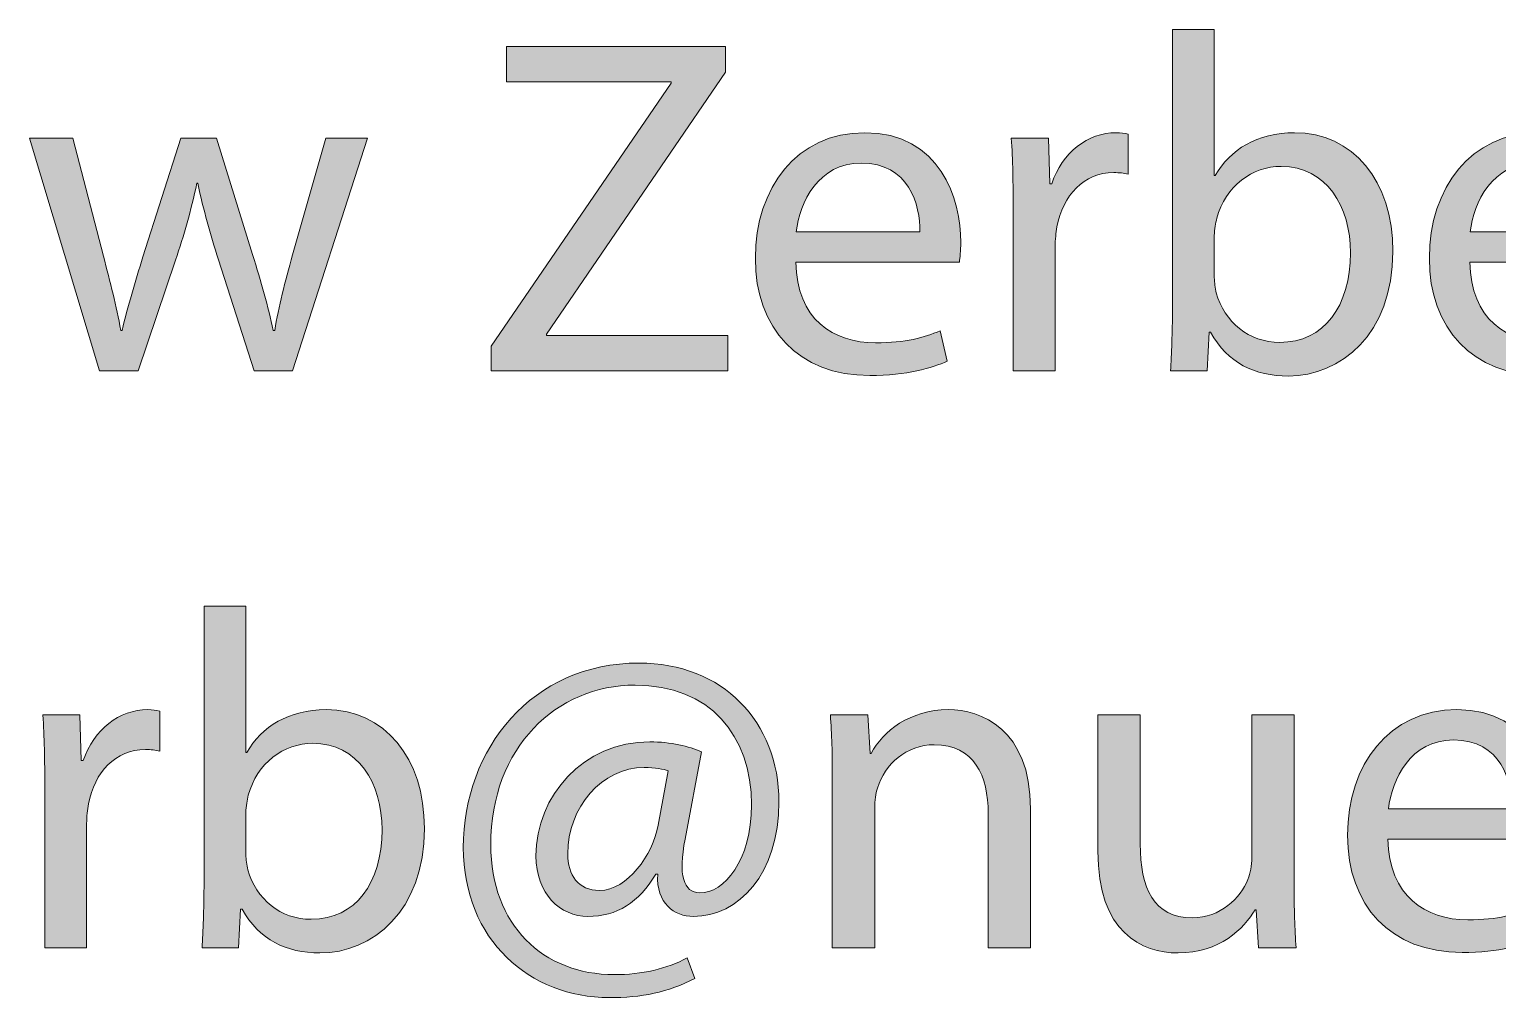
# Model space of a CAD drawing. Header units: inches. Extents: x -4.7 to 7.3, y 13.1 to 25.1.
# Drawn here: x 0.798 to 1.349, y 14.723 to 15.087 of the extents above; entities that cross this region are included whole.
import ezdxf

# ---------------------------------------------------------------- set-up
doc = ezdxf.new("R2010")
doc.units = ezdxf.units.IN
doc.header["$MEASUREMENT"] = 0
doc.layers.add('Score', color=7, linetype='Continuous')

# ---------------------------------------------------------------- blocks, each defined once
blk = doc.blocks.new('block 33')
at = {"layer": 'Score'}
h = blk.add_hatch(color=250, dxfattribs=at)
h.dxf.hatch_style = 2
edge = h.paths.add_edge_path()
edge.add_spline(control_points=[(1.22645, 14.95833), (1.22681, 14.96429), (1.22718, 14.97314), (1.22718, 14.9809), (1.22718, 14.9809), (1.22718, 15.08653), (1.22718, 15.08653), (1.22718, 15.08653), (1.24289, 15.08653), (1.24289, 15.08653), (1.24289, 15.08653), (1.24289, 15.03164), (1.24289, 15.03164), (1.24289, 15.03164), (1.24325, 15.03164), (1.24325, 15.03164), (1.24885, 15.0414), (1.25896, 15.04772), (1.27304, 15.04772), (1.2947, 15.04772), (1.31005, 15.02965), (1.30988, 15.00312), (1.30988, 14.97187), (1.2902, 14.95635), (1.27069, 14.95635), (1.25805, 14.95635), (1.24795, 14.96122), (1.24144, 14.97278), (1.24144, 14.97278), (1.2409, 14.97278), (1.2409, 14.97278), (1.2409, 14.97278), (1.24018, 14.95833), (1.24018, 14.95833), (1.24018, 14.95833), (1.22645, 14.95833), (1.22645, 14.95833)], knot_values=[0, 0, 0, 0, 1, 1, 1, 2, 2, 2, 3, 3, 3, 4, 4, 4, 5, 5, 5, 6, 6, 6, 7, 7, 7, 8, 8, 8, 9, 9, 9, 10, 10, 10, 11, 11, 11, 12, 12, 12, 12], degree=3, periodic=1)
edge = h.paths.add_edge_path()
edge.add_spline(control_points=[(1.24289, 14.99337), (1.24289, 14.99137), (1.24325, 14.98939), (1.2436, 14.98759), (1.24668, 14.97658), (1.25589, 14.96898), (1.26744, 14.96898), (1.28405, 14.96898), (1.29399, 14.98253), (1.29399, 15.00258), (1.29399, 15.02009), (1.28496, 15.03507), (1.26799, 15.03507), (1.25715, 15.03507), (1.24704, 15.02767), (1.24379, 15.01557), (1.24343, 15.01377), (1.24289, 15.0116), (1.24289, 15.00907), (1.24289, 15.00907), (1.24289, 14.99337), (1.24289, 14.99337)], knot_values=[0, 0, 0, 0, 1, 1, 1, 2, 2, 2, 3, 3, 3, 4, 4, 4, 5, 5, 5, 6, 6, 6, 7, 7, 7, 7], degree=3, periodic=1)
h = blk.add_hatch(color=250, dxfattribs=at)
h.dxf.hatch_style = 2
h.paths.add_polyline_path([(0.97152, 14.96754), (1.03904, 15.06631), (1.03904, 15.06685), (0.97729, 15.06685), (0.97729, 15.08004), (1.05945, 15.08004), (1.05945, 15.07046), (0.99228, 14.97206), (0.99228, 14.97152), (1.06035, 14.97152), (1.06035, 14.95833), (0.97152, 14.95833)])
h = blk.add_hatch(color=250, dxfattribs=at)
h.dxf.hatch_style = 2
edge = h.paths.add_edge_path()
edge.add_spline(control_points=[(0.81443, 15.04572), (0.81443, 15.04572), (0.82599, 15.0013), (0.82599, 15.0013), (0.82851, 14.99156), (0.83086, 14.98253), (0.83249, 14.9735), (0.83249, 14.9735), (0.83303, 14.9735), (0.83303, 14.9735), (0.83502, 14.98235), (0.8379, 14.99174), (0.84079, 15.00113), (0.84079, 15.00113), (0.85506, 15.04572), (0.85506, 15.04572), (0.85506, 15.04572), (0.86841, 15.04572), (0.86841, 15.04572), (0.86841, 15.04572), (0.88196, 15.00203), (0.88196, 15.00203), (0.88521, 14.99156), (0.88774, 14.98235), (0.88972, 14.9735), (0.88972, 14.9735), (0.89027, 14.9735), (0.89027, 14.9735), (0.89171, 14.98235), (0.89406, 14.99156), (0.89695, 15.00184), (0.89695, 15.00184), (0.9094, 15.04572), (0.9094, 15.04572), (0.9094, 15.04572), (0.92512, 15.04572), (0.92512, 15.04572), (0.92512, 15.04572), (0.89695, 14.95833), (0.89695, 14.95833), (0.89695, 14.95833), (0.8825, 14.95833), (0.8825, 14.95833), (0.8825, 14.95833), (0.86914, 15.00004), (0.86914, 15.00004), (0.86607, 15.00979), (0.86355, 15.01846), (0.86138, 15.02875), (0.86138, 15.02875), (0.86102, 15.02875), (0.86102, 15.02875), (0.85885, 15.01828), (0.85614, 15.00925), (0.85307, 14.99986), (0.85307, 14.99986), (0.83898, 14.95833), (0.83898, 14.95833), (0.83898, 14.95833), (0.82454, 14.95833), (0.82454, 14.95833), (0.82454, 14.95833), (0.79818, 15.04572), (0.79818, 15.04572), (0.79818, 15.04572), (0.81443, 15.04572), (0.81443, 15.04572)], knot_values=[0, 0, 0, 0, 1, 1, 1, 2, 2, 2, 3, 3, 3, 4, 4, 4, 5, 5, 5, 6, 6, 6, 7, 7, 7, 8, 8, 8, 9, 9, 9, 10, 10, 10, 11, 11, 11, 12, 12, 12, 13, 13, 13, 14, 14, 14, 15, 15, 15, 16, 16, 16, 17, 17, 17, 18, 18, 18, 19, 19, 19, 20, 20, 20, 21, 21, 21, 22, 22, 22, 22], degree=3, periodic=1)
h = blk.add_hatch(color=250, dxfattribs=at)
h.dxf.hatch_style = 2
edge = h.paths.add_edge_path()
edge.add_spline(control_points=[(1.0858, 14.99915), (1.08616, 14.97765), (1.09989, 14.9688), (1.11578, 14.9688), (1.12715, 14.9688), (1.13401, 14.9708), (1.13997, 14.97332), (1.13997, 14.97332), (1.14268, 14.96194), (1.14268, 14.96194), (1.13708, 14.95942), (1.12752, 14.95653), (1.11361, 14.95653), (1.0867, 14.95653), (1.07064, 14.97423), (1.07064, 15.00058), (1.07064, 15.02695), (1.08616, 15.04772), (1.11163, 15.04772), (1.14015, 15.04772), (1.14774, 15.02261), (1.14774, 15.00654), (1.14774, 15.0033), (1.14737, 15.00076), (1.1472, 14.99915), (1.1472, 14.99915), (1.0858, 14.99915), (1.0858, 14.99915)], knot_values=[0, 0, 0, 0, 1, 1, 1, 2, 2, 2, 3, 3, 3, 4, 4, 4, 5, 5, 5, 6, 6, 6, 7, 7, 7, 8, 8, 8, 9, 9, 9, 9], degree=3, periodic=1)
edge = h.paths.add_edge_path()
edge.add_spline(control_points=[(1.13239, 15.01051), (1.13257, 15.02063), (1.12823, 15.03634), (1.11036, 15.03634), (1.09429, 15.03634), (1.08725, 15.02153), (1.08598, 15.01051), (1.08598, 15.01051), (1.13239, 15.01051), (1.13239, 15.01051)], knot_values=[0, 0, 0, 0, 1, 1, 1, 2, 2, 2, 3, 3, 3, 3], degree=3, periodic=1)
h = blk.add_hatch(color=250, dxfattribs=at)
h.dxf.hatch_style = 2
edge = h.paths.add_edge_path()
edge.add_spline(control_points=[(1.16742, 15.01846), (1.16742, 15.02875), (1.16724, 15.0376), (1.16669, 15.04572), (1.16669, 15.04572), (1.1806, 15.04572), (1.1806, 15.04572), (1.1806, 15.04572), (1.18114, 15.02858), (1.18114, 15.02858), (1.18114, 15.02858), (1.18186, 15.02858), (1.18186, 15.02858), (1.18583, 15.04031), (1.1954, 15.04772), (1.20605, 15.04772), (1.20787, 15.04772), (1.20913, 15.04753), (1.21057, 15.04717), (1.21057, 15.04717), (1.21057, 15.03219), (1.21057, 15.03219), (1.20894, 15.03254), (1.20732, 15.03273), (1.20515, 15.03273), (1.19396, 15.03273), (1.18601, 15.02424), (1.18384, 15.01232), (1.18349, 15.01016), (1.18313, 15.00762), (1.18313, 15.00492), (1.18313, 15.00492), (1.18313, 14.95833), (1.18313, 14.95833), (1.18313, 14.95833), (1.16742, 14.95833), (1.16742, 14.95833), (1.16742, 14.95833), (1.16742, 15.01846), (1.16742, 15.01846)], knot_values=[0, 0, 0, 0, 1, 1, 1, 2, 2, 2, 3, 3, 3, 4, 4, 4, 5, 5, 5, 6, 6, 6, 7, 7, 7, 8, 8, 8, 9, 9, 9, 10, 10, 10, 11, 11, 11, 12, 12, 12, 13, 13, 13, 13], degree=3, periodic=1)
h = blk.add_hatch(color=250, dxfattribs=at)
h.dxf.hatch_style = 2
edge = h.paths.add_edge_path()
edge.add_spline(control_points=[(1.33876, 14.99915), (1.33912, 14.97765), (1.35284, 14.9688), (1.36873, 14.9688), (1.38011, 14.9688), (1.38697, 14.9708), (1.39293, 14.97332), (1.39293, 14.97332), (1.39564, 14.96194), (1.39564, 14.96194), (1.39004, 14.95942), (1.38047, 14.95653), (1.36657, 14.95653), (1.33966, 14.95653), (1.32359, 14.97423), (1.32359, 15.00058), (1.32359, 15.02695), (1.33912, 15.04772), (1.36458, 15.04772), (1.39311, 15.04772), (1.4007, 15.02261), (1.4007, 15.00654), (1.4007, 15.0033), (1.40033, 15.00076), (1.40015, 14.99915), (1.40015, 14.99915), (1.33876, 14.99915), (1.33876, 14.99915)], knot_values=[0, 0, 0, 0, 1, 1, 1, 2, 2, 2, 3, 3, 3, 4, 4, 4, 5, 5, 5, 6, 6, 6, 7, 7, 7, 8, 8, 8, 9, 9, 9, 9], degree=3, periodic=1)
edge = h.paths.add_edge_path()
edge.add_spline(control_points=[(1.38534, 15.01051), (1.38553, 15.02063), (1.38119, 15.03634), (1.36332, 15.03634), (1.34725, 15.03634), (1.3402, 15.02153), (1.33894, 15.01051), (1.33894, 15.01051), (1.38534, 15.01051), (1.38534, 15.01051)], knot_values=[0, 0, 0, 0, 1, 1, 1, 2, 2, 2, 3, 3, 3, 3], degree=3, periodic=1)
h = blk.add_hatch(color=250, dxfattribs=at)
h.dxf.hatch_style = 2
edge = h.paths.add_edge_path()
edge.add_spline(control_points=[(0.863, 14.74167), (0.86336, 14.74763), (0.86372, 14.75648), (0.86372, 14.76424), (0.86372, 14.76424), (0.86372, 14.86987), (0.86372, 14.86987), (0.86372, 14.86987), (0.87943, 14.86987), (0.87943, 14.86987), (0.87943, 14.86987), (0.87943, 14.81498), (0.87943, 14.81498), (0.87943, 14.81498), (0.87979, 14.81498), (0.87979, 14.81498), (0.88539, 14.82473), (0.8955, 14.83105), (0.90958, 14.83105), (0.93125, 14.83105), (0.94659, 14.81299), (0.94642, 14.78646), (0.94642, 14.75521), (0.92674, 14.73969), (0.90723, 14.73969), (0.89459, 14.73969), (0.88449, 14.74456), (0.87798, 14.75612), (0.87798, 14.75612), (0.87744, 14.75612), (0.87744, 14.75612), (0.87744, 14.75612), (0.87672, 14.74167), (0.87672, 14.74167), (0.87672, 14.74167), (0.863, 14.74167), (0.863, 14.74167)], knot_values=[0, 0, 0, 0, 1, 1, 1, 2, 2, 2, 3, 3, 3, 4, 4, 4, 5, 5, 5, 6, 6, 6, 7, 7, 7, 8, 8, 8, 9, 9, 9, 10, 10, 10, 11, 11, 11, 12, 12, 12, 12], degree=3, periodic=1)
edge = h.paths.add_edge_path()
edge.add_spline(control_points=[(0.87943, 14.77671), (0.87943, 14.77471), (0.87979, 14.77273), (0.88015, 14.77093), (0.88322, 14.75991), (0.89243, 14.75232), (0.90398, 14.75232), (0.92059, 14.75232), (0.93053, 14.76587), (0.93053, 14.78592), (0.93053, 14.80343), (0.9215, 14.81841), (0.90453, 14.81841), (0.89369, 14.81841), (0.88358, 14.81101), (0.88033, 14.79891), (0.87997, 14.79711), (0.87943, 14.79494), (0.87943, 14.79241), (0.87943, 14.79241), (0.87943, 14.77671), (0.87943, 14.77671)], knot_values=[0, 0, 0, 0, 1, 1, 1, 2, 2, 2, 3, 3, 3, 4, 4, 4, 5, 5, 5, 6, 6, 6, 7, 7, 7, 7], degree=3, periodic=1)
h = blk.add_hatch(color=250, dxfattribs=at)
h.dxf.hatch_style = 2
edge = h.paths.add_edge_path()
edge.add_spline(control_points=[(1.04789, 14.73012), (1.03796, 14.72488), (1.02785, 14.7229), (1.01575, 14.7229), (0.98614, 14.7229), (0.96104, 14.74456), (0.96104, 14.77923), (0.96104, 14.81642), (0.98686, 14.84856), (1.02694, 14.84856), (1.05836, 14.84856), (1.07949, 14.82654), (1.07949, 14.79639), (1.07949, 14.7693), (1.06432, 14.7534), (1.04735, 14.7534), (1.04013, 14.7534), (1.03344, 14.75829), (1.03398, 14.7693), (1.03398, 14.7693), (1.03326, 14.7693), (1.03326, 14.7693), (1.02694, 14.75864), (1.01864, 14.7534), (1.00781, 14.7534), (0.99733, 14.7534), (0.9883, 14.7619), (0.9883, 14.77616), (0.9883, 14.79854), (1.006, 14.81896), (1.03109, 14.81896), (1.03886, 14.81896), (1.04572, 14.81733), (1.05042, 14.81516), (1.05042, 14.81516), (1.04428, 14.78248), (1.04428, 14.78248), (1.04157, 14.76876), (1.04374, 14.76244), (1.0497, 14.76226), (1.05891, 14.76207), (1.06919, 14.77436), (1.06919, 14.7953), (1.06919, 14.82148), (1.05349, 14.84026), (1.0255, 14.84026), (0.99607, 14.84026), (0.97133, 14.81696), (0.97133, 14.78031), (0.97133, 14.75016), (0.99101, 14.73155), (1.01773, 14.73155), (1.02803, 14.73155), (1.0376, 14.73372), (1.045, 14.73787), (1.045, 14.73787), (1.04789, 14.73012), (1.04789, 14.73012)], knot_values=[0, 0, 0, 0, 1, 1, 1, 2, 2, 2, 3, 3, 3, 4, 4, 4, 5, 5, 5, 6, 6, 6, 7, 7, 7, 8, 8, 8, 9, 9, 9, 10, 10, 10, 11, 11, 11, 12, 12, 12, 13, 13, 13, 14, 14, 14, 15, 15, 15, 16, 16, 16, 17, 17, 17, 18, 18, 18, 19, 19, 19, 19], degree=3, periodic=1)
edge = h.paths.add_edge_path()
edge.add_spline(control_points=[(1.03796, 14.80812), (1.03615, 14.80866), (1.03308, 14.80938), (1.02893, 14.80938), (1.01304, 14.80938), (1.00022, 14.79439), (1.00022, 14.77688), (1.00022, 14.76893), (1.00419, 14.76316), (1.01214, 14.76316), (1.02261, 14.76316), (1.03218, 14.77652), (1.03417, 14.78772), (1.03417, 14.78772), (1.03796, 14.80812), (1.03796, 14.80812)], knot_values=[0, 0, 0, 0, 1, 1, 1, 2, 2, 2, 3, 3, 3, 4, 4, 4, 5, 5, 5, 5], degree=3, periodic=1)
h = blk.add_hatch(color=250, dxfattribs=at)
h.dxf.hatch_style = 2
edge = h.paths.add_edge_path()
edge.add_spline(control_points=[(0.80396, 14.8018), (0.80396, 14.81209), (0.80378, 14.82094), (0.80324, 14.82906), (0.80324, 14.82906), (0.81714, 14.82906), (0.81714, 14.82906), (0.81714, 14.82906), (0.81768, 14.81192), (0.81768, 14.81192), (0.81768, 14.81192), (0.81841, 14.81192), (0.81841, 14.81192), (0.82237, 14.82365), (0.83194, 14.83105), (0.8426, 14.83105), (0.84441, 14.83105), (0.84567, 14.83086), (0.84711, 14.83051), (0.84711, 14.83051), (0.84711, 14.81552), (0.84711, 14.81552), (0.84549, 14.81588), (0.84387, 14.81607), (0.8417, 14.81607), (0.83051, 14.81607), (0.82256, 14.80758), (0.82039, 14.79565), (0.82003, 14.7935), (0.81967, 14.79096), (0.81967, 14.78826), (0.81967, 14.78826), (0.81967, 14.74167), (0.81967, 14.74167), (0.81967, 14.74167), (0.80396, 14.74167), (0.80396, 14.74167), (0.80396, 14.74167), (0.80396, 14.8018), (0.80396, 14.8018)], knot_values=[0, 0, 0, 0, 1, 1, 1, 2, 2, 2, 3, 3, 3, 4, 4, 4, 5, 5, 5, 6, 6, 6, 7, 7, 7, 8, 8, 8, 9, 9, 9, 10, 10, 10, 11, 11, 11, 12, 12, 12, 13, 13, 13, 13], degree=3, periodic=1)
h = blk.add_hatch(color=250, dxfattribs=at)
h.dxf.hatch_style = 2
edge = h.paths.add_edge_path()
edge.add_spline(control_points=[(1.09953, 14.80541), (1.09953, 14.81444), (1.09934, 14.82185), (1.0988, 14.82906), (1.0988, 14.82906), (1.11289, 14.82906), (1.11289, 14.82906), (1.11289, 14.82906), (1.11379, 14.81462), (1.11379, 14.81462), (1.11379, 14.81462), (1.11415, 14.81462), (1.11415, 14.81462), (1.11848, 14.82293), (1.12859, 14.83105), (1.14304, 14.83105), (1.15514, 14.83105), (1.17392, 14.82383), (1.17392, 14.79385), (1.17392, 14.79385), (1.17392, 14.74167), (1.17392, 14.74167), (1.17392, 14.74167), (1.15803, 14.74167), (1.15803, 14.74167), (1.15803, 14.74167), (1.15803, 14.79205), (1.15803, 14.79205), (1.15803, 14.80614), (1.15279, 14.81787), (1.1378, 14.81787), (1.12733, 14.81787), (1.11921, 14.81047), (1.1165, 14.80162), (1.11578, 14.79963), (1.11542, 14.79693), (1.11542, 14.79422), (1.11542, 14.79422), (1.11542, 14.74167), (1.11542, 14.74167), (1.11542, 14.74167), (1.09953, 14.74167), (1.09953, 14.74167), (1.09953, 14.74167), (1.09953, 14.80541), (1.09953, 14.80541)], knot_values=[0, 0, 0, 0, 1, 1, 1, 2, 2, 2, 3, 3, 3, 4, 4, 4, 5, 5, 5, 6, 6, 6, 7, 7, 7, 8, 8, 8, 9, 9, 9, 10, 10, 10, 11, 11, 11, 12, 12, 12, 13, 13, 13, 14, 14, 14, 15, 15, 15, 15], degree=3, periodic=1)
h = blk.add_hatch(color=250, dxfattribs=at)
h.dxf.hatch_style = 2
edge = h.paths.add_edge_path()
edge.add_spline(control_points=[(1.27286, 14.7655), (1.27286, 14.75648), (1.27304, 14.74854), (1.27358, 14.74167), (1.27358, 14.74167), (1.2595, 14.74167), (1.2595, 14.74167), (1.2595, 14.74167), (1.25859, 14.75594), (1.25859, 14.75594), (1.25859, 14.75594), (1.25823, 14.75594), (1.25823, 14.75594), (1.25408, 14.74889), (1.24487, 14.73969), (1.22934, 14.73969), (1.21562, 14.73969), (1.19919, 14.74727), (1.19919, 14.77797), (1.19919, 14.77797), (1.19919, 14.82906), (1.19919, 14.82906), (1.19919, 14.82906), (1.21508, 14.82906), (1.21508, 14.82906), (1.21508, 14.82906), (1.21508, 14.78068), (1.21508, 14.78068), (1.21508, 14.76407), (1.22013, 14.75286), (1.23458, 14.75286), (1.24523, 14.75286), (1.25264, 14.76027), (1.25553, 14.76731), (1.25643, 14.76965), (1.25697, 14.77254), (1.25697, 14.77543), (1.25697, 14.77543), (1.25697, 14.82906), (1.25697, 14.82906), (1.25697, 14.82906), (1.27286, 14.82906), (1.27286, 14.82906), (1.27286, 14.82906), (1.27286, 14.7655), (1.27286, 14.7655)], knot_values=[0, 0, 0, 0, 1, 1, 1, 2, 2, 2, 3, 3, 3, 4, 4, 4, 5, 5, 5, 6, 6, 6, 7, 7, 7, 8, 8, 8, 9, 9, 9, 10, 10, 10, 11, 11, 11, 12, 12, 12, 13, 13, 13, 14, 14, 14, 15, 15, 15, 15], degree=3, periodic=1)
h = blk.add_hatch(color=250, dxfattribs=at)
h.dxf.hatch_style = 2
edge = h.paths.add_edge_path()
edge.add_spline(control_points=[(1.30806, 14.78248), (1.30842, 14.76099), (1.32215, 14.75214), (1.33804, 14.75214), (1.34941, 14.75214), (1.35628, 14.75414), (1.36224, 14.75666), (1.36224, 14.75666), (1.36494, 14.74528), (1.36494, 14.74528), (1.35935, 14.74276), (1.34978, 14.73987), (1.33588, 14.73987), (1.30897, 14.73987), (1.2929, 14.75757), (1.2929, 14.78392), (1.2929, 14.81029), (1.30842, 14.83105), (1.33389, 14.83105), (1.36241, 14.83105), (1.37, 14.80595), (1.37, 14.78988), (1.37, 14.78663), (1.36964, 14.7841), (1.36946, 14.78248), (1.36946, 14.78248), (1.30806, 14.78248), (1.30806, 14.78248)], knot_values=[0, 0, 0, 0, 1, 1, 1, 2, 2, 2, 3, 3, 3, 4, 4, 4, 5, 5, 5, 6, 6, 6, 7, 7, 7, 8, 8, 8, 9, 9, 9, 9], degree=3, periodic=1)
edge = h.paths.add_edge_path()
edge.add_spline(control_points=[(1.35465, 14.79385), (1.35483, 14.80397), (1.3505, 14.81968), (1.33262, 14.81968), (1.31656, 14.81968), (1.30951, 14.80486), (1.30825, 14.79385), (1.30825, 14.79385), (1.35465, 14.79385), (1.35465, 14.79385)], knot_values=[0, 0, 0, 0, 1, 1, 1, 2, 2, 2, 3, 3, 3, 3], degree=3, periodic=1)
at = {"layer": 'Score', "lineweight": 0}
blk.add_lwpolyline([(0.97152, 14.96754), (1.03904, 15.06631), (1.03904, 15.06685), (0.97729, 15.06685), (0.97729, 15.08004), (1.05945, 15.08004), (1.05945, 15.07046), (0.99228, 14.97206), (0.99228, 14.97152), (1.06035, 14.97152), (1.06035, 14.95833), (0.97152, 14.95833), (0.97152, 14.96754)], dxfattribs=at)
for points, knots in [([(1.22645, 14.95833), (1.22681, 14.96429), (1.22718, 14.97314), (1.22718, 14.9809), (1.22718, 14.9809), (1.22718, 15.08653), (1.22718, 15.08653), (1.22718, 15.08653), (1.24289, 15.08653), (1.24289, 15.08653), (1.24289, 15.08653), (1.24289, 15.03164), (1.24289, 15.03164), (1.24289, 15.03164), (1.24325, 15.03164), (1.24325, 15.03164), (1.24885, 15.0414), (1.25896, 15.04772), (1.27304, 15.04772), (1.2947, 15.04772), (1.31005, 15.02965), (1.30988, 15.00312), (1.30988, 14.97187), (1.2902, 14.95635), (1.27069, 14.95635), (1.25805, 14.95635), (1.24795, 14.96122), (1.24144, 14.97278), (1.24144, 14.97278), (1.2409, 14.97278), (1.2409, 14.97278), (1.2409, 14.97278), (1.24018, 14.95833), (1.24018, 14.95833), (1.24018, 14.95833), (1.22645, 14.95833), (1.22645, 14.95833)], [0, 0, 0, 0, 1, 1, 1, 2, 2, 2, 3, 3, 3, 4, 4, 4, 5, 5, 5, 6, 6, 6, 7, 7, 7, 8, 8, 8, 9, 9, 9, 10, 10, 10, 11, 11, 11, 12, 12, 12, 12]), ([(0.81443, 15.04572), (0.81443, 15.04572), (0.82599, 15.0013), (0.82599, 15.0013), (0.82851, 14.99156), (0.83086, 14.98253), (0.83249, 14.9735), (0.83249, 14.9735), (0.83303, 14.9735), (0.83303, 14.9735), (0.83502, 14.98235), (0.8379, 14.99174), (0.84079, 15.00113), (0.84079, 15.00113), (0.85506, 15.04572), (0.85506, 15.04572), (0.85506, 15.04572), (0.86841, 15.04572), (0.86841, 15.04572), (0.86841, 15.04572), (0.88196, 15.00203), (0.88196, 15.00203), (0.88521, 14.99156), (0.88774, 14.98235), (0.88972, 14.9735), (0.88972, 14.9735), (0.89027, 14.9735), (0.89027, 14.9735), (0.89171, 14.98235), (0.89406, 14.99156), (0.89695, 15.00184), (0.89695, 15.00184), (0.9094, 15.04572), (0.9094, 15.04572), (0.9094, 15.04572), (0.92512, 15.04572), (0.92512, 15.04572), (0.92512, 15.04572), (0.89695, 14.95833), (0.89695, 14.95833), (0.89695, 14.95833), (0.8825, 14.95833), (0.8825, 14.95833), (0.8825, 14.95833), (0.86914, 15.00004), (0.86914, 15.00004), (0.86607, 15.00979), (0.86355, 15.01846), (0.86138, 15.02875), (0.86138, 15.02875), (0.86102, 15.02875), (0.86102, 15.02875), (0.85885, 15.01828), (0.85614, 15.00925), (0.85307, 14.99986), (0.85307, 14.99986), (0.83898, 14.95833), (0.83898, 14.95833), (0.83898, 14.95833), (0.82454, 14.95833), (0.82454, 14.95833), (0.82454, 14.95833), (0.79818, 15.04572), (0.79818, 15.04572), (0.79818, 15.04572), (0.81443, 15.04572), (0.81443, 15.04572)], [0, 0, 0, 0, 1, 1, 1, 2, 2, 2, 3, 3, 3, 4, 4, 4, 5, 5, 5, 6, 6, 6, 7, 7, 7, 8, 8, 8, 9, 9, 9, 10, 10, 10, 11, 11, 11, 12, 12, 12, 13, 13, 13, 14, 14, 14, 15, 15, 15, 16, 16, 16, 17, 17, 17, 18, 18, 18, 19, 19, 19, 20, 20, 20, 21, 21, 21, 22, 22, 22, 22]), ([(1.0858, 14.99915), (1.08616, 14.97765), (1.09989, 14.9688), (1.11578, 14.9688), (1.12715, 14.9688), (1.13401, 14.9708), (1.13997, 14.97332), (1.13997, 14.97332), (1.14268, 14.96194), (1.14268, 14.96194), (1.13708, 14.95942), (1.12752, 14.95653), (1.11361, 14.95653), (1.0867, 14.95653), (1.07064, 14.97423), (1.07064, 15.00058), (1.07064, 15.02695), (1.08616, 15.04772), (1.11163, 15.04772), (1.14015, 15.04772), (1.14774, 15.02261), (1.14774, 15.00654), (1.14774, 15.0033), (1.14737, 15.00076), (1.1472, 14.99915), (1.1472, 14.99915), (1.0858, 14.99915), (1.0858, 14.99915)], [0, 0, 0, 0, 1, 1, 1, 2, 2, 2, 3, 3, 3, 4, 4, 4, 5, 5, 5, 6, 6, 6, 7, 7, 7, 8, 8, 8, 9, 9, 9, 9]), ([(1.16742, 15.01846), (1.16742, 15.02875), (1.16724, 15.0376), (1.16669, 15.04572), (1.16669, 15.04572), (1.1806, 15.04572), (1.1806, 15.04572), (1.1806, 15.04572), (1.18114, 15.02858), (1.18114, 15.02858), (1.18114, 15.02858), (1.18186, 15.02858), (1.18186, 15.02858), (1.18583, 15.04031), (1.1954, 15.04772), (1.20605, 15.04772), (1.20787, 15.04772), (1.20913, 15.04753), (1.21057, 15.04717), (1.21057, 15.04717), (1.21057, 15.03219), (1.21057, 15.03219), (1.20894, 15.03254), (1.20732, 15.03273), (1.20515, 15.03273), (1.19396, 15.03273), (1.18601, 15.02424), (1.18384, 15.01232), (1.18349, 15.01016), (1.18313, 15.00762), (1.18313, 15.00492), (1.18313, 15.00492), (1.18313, 14.95833), (1.18313, 14.95833), (1.18313, 14.95833), (1.16742, 14.95833), (1.16742, 14.95833), (1.16742, 14.95833), (1.16742, 15.01846), (1.16742, 15.01846)], [0, 0, 0, 0, 1, 1, 1, 2, 2, 2, 3, 3, 3, 4, 4, 4, 5, 5, 5, 6, 6, 6, 7, 7, 7, 8, 8, 8, 9, 9, 9, 10, 10, 10, 11, 11, 11, 12, 12, 12, 13, 13, 13, 13]), ([(1.33876, 14.99915), (1.33912, 14.97765), (1.35284, 14.9688), (1.36873, 14.9688), (1.38011, 14.9688), (1.38697, 14.9708), (1.39293, 14.97332), (1.39293, 14.97332), (1.39564, 14.96194), (1.39564, 14.96194), (1.39004, 14.95942), (1.38047, 14.95653), (1.36657, 14.95653), (1.33966, 14.95653), (1.32359, 14.97423), (1.32359, 15.00058), (1.32359, 15.02695), (1.33912, 15.04772), (1.36458, 15.04772), (1.39311, 15.04772), (1.4007, 15.02261), (1.4007, 15.00654), (1.4007, 15.0033), (1.40033, 15.00076), (1.40015, 14.99915), (1.40015, 14.99915), (1.33876, 14.99915), (1.33876, 14.99915)], [0, 0, 0, 0, 1, 1, 1, 2, 2, 2, 3, 3, 3, 4, 4, 4, 5, 5, 5, 6, 6, 6, 7, 7, 7, 8, 8, 8, 9, 9, 9, 9]), ([(1.13239, 15.01051), (1.13257, 15.02063), (1.12823, 15.03634), (1.11036, 15.03634), (1.09429, 15.03634), (1.08725, 15.02153), (1.08598, 15.01051), (1.08598, 15.01051), (1.13239, 15.01051), (1.13239, 15.01051)], [0, 0, 0, 0, 1, 1, 1, 2, 2, 2, 3, 3, 3, 3]), ([(1.24289, 14.99337), (1.24289, 14.99137), (1.24325, 14.98939), (1.2436, 14.98759), (1.24668, 14.97658), (1.25589, 14.96898), (1.26744, 14.96898), (1.28405, 14.96898), (1.29399, 14.98253), (1.29399, 15.00258), (1.29399, 15.02009), (1.28496, 15.03507), (1.26799, 15.03507), (1.25715, 15.03507), (1.24704, 15.02767), (1.24379, 15.01557), (1.24343, 15.01377), (1.24289, 15.0116), (1.24289, 15.00907), (1.24289, 15.00907), (1.24289, 14.99337), (1.24289, 14.99337)], [0, 0, 0, 0, 1, 1, 1, 2, 2, 2, 3, 3, 3, 4, 4, 4, 5, 5, 5, 6, 6, 6, 7, 7, 7, 7]), ([(1.38534, 15.01051), (1.38553, 15.02063), (1.38119, 15.03634), (1.36332, 15.03634), (1.34725, 15.03634), (1.3402, 15.02153), (1.33894, 15.01051), (1.33894, 15.01051), (1.38534, 15.01051), (1.38534, 15.01051)], [0, 0, 0, 0, 1, 1, 1, 2, 2, 2, 3, 3, 3, 3]), ([(0.863, 14.74167), (0.86336, 14.74763), (0.86372, 14.75648), (0.86372, 14.76424), (0.86372, 14.76424), (0.86372, 14.86987), (0.86372, 14.86987), (0.86372, 14.86987), (0.87943, 14.86987), (0.87943, 14.86987), (0.87943, 14.86987), (0.87943, 14.81498), (0.87943, 14.81498), (0.87943, 14.81498), (0.87979, 14.81498), (0.87979, 14.81498), (0.88539, 14.82473), (0.8955, 14.83105), (0.90958, 14.83105), (0.93125, 14.83105), (0.94659, 14.81299), (0.94642, 14.78646), (0.94642, 14.75521), (0.92674, 14.73969), (0.90723, 14.73969), (0.89459, 14.73969), (0.88449, 14.74456), (0.87798, 14.75612), (0.87798, 14.75612), (0.87744, 14.75612), (0.87744, 14.75612), (0.87744, 14.75612), (0.87672, 14.74167), (0.87672, 14.74167), (0.87672, 14.74167), (0.863, 14.74167), (0.863, 14.74167)], [0, 0, 0, 0, 1, 1, 1, 2, 2, 2, 3, 3, 3, 4, 4, 4, 5, 5, 5, 6, 6, 6, 7, 7, 7, 8, 8, 8, 9, 9, 9, 10, 10, 10, 11, 11, 11, 12, 12, 12, 12]), ([(1.04789, 14.73012), (1.03796, 14.72488), (1.02785, 14.7229), (1.01575, 14.7229), (0.98614, 14.7229), (0.96104, 14.74456), (0.96104, 14.77923), (0.96104, 14.81642), (0.98686, 14.84856), (1.02694, 14.84856), (1.05836, 14.84856), (1.07949, 14.82654), (1.07949, 14.79639), (1.07949, 14.7693), (1.06432, 14.7534), (1.04735, 14.7534), (1.04013, 14.7534), (1.03344, 14.75829), (1.03398, 14.7693), (1.03398, 14.7693), (1.03326, 14.7693), (1.03326, 14.7693), (1.02694, 14.75864), (1.01864, 14.7534), (1.00781, 14.7534), (0.99733, 14.7534), (0.9883, 14.7619), (0.9883, 14.77616), (0.9883, 14.79854), (1.006, 14.81896), (1.03109, 14.81896), (1.03886, 14.81896), (1.04572, 14.81733), (1.05042, 14.81516), (1.05042, 14.81516), (1.04428, 14.78248), (1.04428, 14.78248), (1.04157, 14.76876), (1.04374, 14.76244), (1.0497, 14.76226), (1.05891, 14.76207), (1.06919, 14.77436), (1.06919, 14.7953), (1.06919, 14.82148), (1.05349, 14.84026), (1.0255, 14.84026), (0.99607, 14.84026), (0.97133, 14.81696), (0.97133, 14.78031), (0.97133, 14.75016), (0.99101, 14.73155), (1.01773, 14.73155), (1.02803, 14.73155), (1.0376, 14.73372), (1.045, 14.73787), (1.045, 14.73787), (1.04789, 14.73012), (1.04789, 14.73012)], [0, 0, 0, 0, 1, 1, 1, 2, 2, 2, 3, 3, 3, 4, 4, 4, 5, 5, 5, 6, 6, 6, 7, 7, 7, 8, 8, 8, 9, 9, 9, 10, 10, 10, 11, 11, 11, 12, 12, 12, 13, 13, 13, 14, 14, 14, 15, 15, 15, 16, 16, 16, 17, 17, 17, 18, 18, 18, 19, 19, 19, 19]), ([(0.80396, 14.8018), (0.80396, 14.81209), (0.80378, 14.82094), (0.80324, 14.82906), (0.80324, 14.82906), (0.81714, 14.82906), (0.81714, 14.82906), (0.81714, 14.82906), (0.81768, 14.81192), (0.81768, 14.81192), (0.81768, 14.81192), (0.81841, 14.81192), (0.81841, 14.81192), (0.82237, 14.82365), (0.83194, 14.83105), (0.8426, 14.83105), (0.84441, 14.83105), (0.84567, 14.83086), (0.84711, 14.83051), (0.84711, 14.83051), (0.84711, 14.81552), (0.84711, 14.81552), (0.84549, 14.81588), (0.84387, 14.81607), (0.8417, 14.81607), (0.83051, 14.81607), (0.82256, 14.80758), (0.82039, 14.79565), (0.82003, 14.7935), (0.81967, 14.79096), (0.81967, 14.78826), (0.81967, 14.78826), (0.81967, 14.74167), (0.81967, 14.74167), (0.81967, 14.74167), (0.80396, 14.74167), (0.80396, 14.74167), (0.80396, 14.74167), (0.80396, 14.8018), (0.80396, 14.8018)], [0, 0, 0, 0, 1, 1, 1, 2, 2, 2, 3, 3, 3, 4, 4, 4, 5, 5, 5, 6, 6, 6, 7, 7, 7, 8, 8, 8, 9, 9, 9, 10, 10, 10, 11, 11, 11, 12, 12, 12, 13, 13, 13, 13]), ([(1.09953, 14.80541), (1.09953, 14.81444), (1.09934, 14.82185), (1.0988, 14.82906), (1.0988, 14.82906), (1.11289, 14.82906), (1.11289, 14.82906), (1.11289, 14.82906), (1.11379, 14.81462), (1.11379, 14.81462), (1.11379, 14.81462), (1.11415, 14.81462), (1.11415, 14.81462), (1.11848, 14.82293), (1.12859, 14.83105), (1.14304, 14.83105), (1.15514, 14.83105), (1.17392, 14.82383), (1.17392, 14.79385), (1.17392, 14.79385), (1.17392, 14.74167), (1.17392, 14.74167), (1.17392, 14.74167), (1.15803, 14.74167), (1.15803, 14.74167), (1.15803, 14.74167), (1.15803, 14.79205), (1.15803, 14.79205), (1.15803, 14.80614), (1.15279, 14.81787), (1.1378, 14.81787), (1.12733, 14.81787), (1.11921, 14.81047), (1.1165, 14.80162), (1.11578, 14.79963), (1.11542, 14.79693), (1.11542, 14.79422), (1.11542, 14.79422), (1.11542, 14.74167), (1.11542, 14.74167), (1.11542, 14.74167), (1.09953, 14.74167), (1.09953, 14.74167), (1.09953, 14.74167), (1.09953, 14.80541), (1.09953, 14.80541)], [0, 0, 0, 0, 1, 1, 1, 2, 2, 2, 3, 3, 3, 4, 4, 4, 5, 5, 5, 6, 6, 6, 7, 7, 7, 8, 8, 8, 9, 9, 9, 10, 10, 10, 11, 11, 11, 12, 12, 12, 13, 13, 13, 14, 14, 14, 15, 15, 15, 15]), ([(1.27286, 14.7655), (1.27286, 14.75648), (1.27304, 14.74854), (1.27358, 14.74167), (1.27358, 14.74167), (1.2595, 14.74167), (1.2595, 14.74167), (1.2595, 14.74167), (1.25859, 14.75594), (1.25859, 14.75594), (1.25859, 14.75594), (1.25823, 14.75594), (1.25823, 14.75594), (1.25408, 14.74889), (1.24487, 14.73969), (1.22934, 14.73969), (1.21562, 14.73969), (1.19919, 14.74727), (1.19919, 14.77797), (1.19919, 14.77797), (1.19919, 14.82906), (1.19919, 14.82906), (1.19919, 14.82906), (1.21508, 14.82906), (1.21508, 14.82906), (1.21508, 14.82906), (1.21508, 14.78068), (1.21508, 14.78068), (1.21508, 14.76407), (1.22013, 14.75286), (1.23458, 14.75286), (1.24523, 14.75286), (1.25264, 14.76027), (1.25553, 14.76731), (1.25643, 14.76965), (1.25697, 14.77254), (1.25697, 14.77543), (1.25697, 14.77543), (1.25697, 14.82906), (1.25697, 14.82906), (1.25697, 14.82906), (1.27286, 14.82906), (1.27286, 14.82906), (1.27286, 14.82906), (1.27286, 14.7655), (1.27286, 14.7655)], [0, 0, 0, 0, 1, 1, 1, 2, 2, 2, 3, 3, 3, 4, 4, 4, 5, 5, 5, 6, 6, 6, 7, 7, 7, 8, 8, 8, 9, 9, 9, 10, 10, 10, 11, 11, 11, 12, 12, 12, 13, 13, 13, 14, 14, 14, 15, 15, 15, 15]), ([(1.30806, 14.78248), (1.30842, 14.76099), (1.32215, 14.75214), (1.33804, 14.75214), (1.34941, 14.75214), (1.35628, 14.75414), (1.36224, 14.75666), (1.36224, 14.75666), (1.36494, 14.74528), (1.36494, 14.74528), (1.35935, 14.74276), (1.34978, 14.73987), (1.33588, 14.73987), (1.30897, 14.73987), (1.2929, 14.75757), (1.2929, 14.78392), (1.2929, 14.81029), (1.30842, 14.83105), (1.33389, 14.83105), (1.36241, 14.83105), (1.37, 14.80595), (1.37, 14.78988), (1.37, 14.78663), (1.36964, 14.7841), (1.36946, 14.78248), (1.36946, 14.78248), (1.30806, 14.78248), (1.30806, 14.78248)], [0, 0, 0, 0, 1, 1, 1, 2, 2, 2, 3, 3, 3, 4, 4, 4, 5, 5, 5, 6, 6, 6, 7, 7, 7, 8, 8, 8, 9, 9, 9, 9]), ([(0.87943, 14.77671), (0.87943, 14.77471), (0.87979, 14.77273), (0.88015, 14.77093), (0.88322, 14.75991), (0.89243, 14.75232), (0.90398, 14.75232), (0.92059, 14.75232), (0.93053, 14.76587), (0.93053, 14.78592), (0.93053, 14.80343), (0.9215, 14.81841), (0.90453, 14.81841), (0.89369, 14.81841), (0.88358, 14.81101), (0.88033, 14.79891), (0.87997, 14.79711), (0.87943, 14.79494), (0.87943, 14.79241), (0.87943, 14.79241), (0.87943, 14.77671), (0.87943, 14.77671)], [0, 0, 0, 0, 1, 1, 1, 2, 2, 2, 3, 3, 3, 4, 4, 4, 5, 5, 5, 6, 6, 6, 7, 7, 7, 7]), ([(1.35465, 14.79385), (1.35483, 14.80397), (1.3505, 14.81968), (1.33262, 14.81968), (1.31656, 14.81968), (1.30951, 14.80486), (1.30825, 14.79385), (1.30825, 14.79385), (1.35465, 14.79385), (1.35465, 14.79385)], [0, 0, 0, 0, 1, 1, 1, 2, 2, 2, 3, 3, 3, 3]), ([(1.03796, 14.80812), (1.03615, 14.80866), (1.03308, 14.80938), (1.02893, 14.80938), (1.01304, 14.80938), (1.00022, 14.79439), (1.00022, 14.77688), (1.00022, 14.76893), (1.00419, 14.76316), (1.01214, 14.76316), (1.02261, 14.76316), (1.03218, 14.77652), (1.03417, 14.78772), (1.03417, 14.78772), (1.03796, 14.80812), (1.03796, 14.80812)], [0, 0, 0, 0, 1, 1, 1, 2, 2, 2, 3, 3, 3, 4, 4, 4, 5, 5, 5, 5])]:
    blk.add_open_spline(points, degree=3, knots=knots, dxfattribs=at)

msp = doc.modelspace()

# ---------------------------------------------------------------- block references
at = {"layer": 'Score'}
msp.add_blockref('block 33', (0, 0), dxfattribs=at)

doc.saveas('drawing.dxf')
